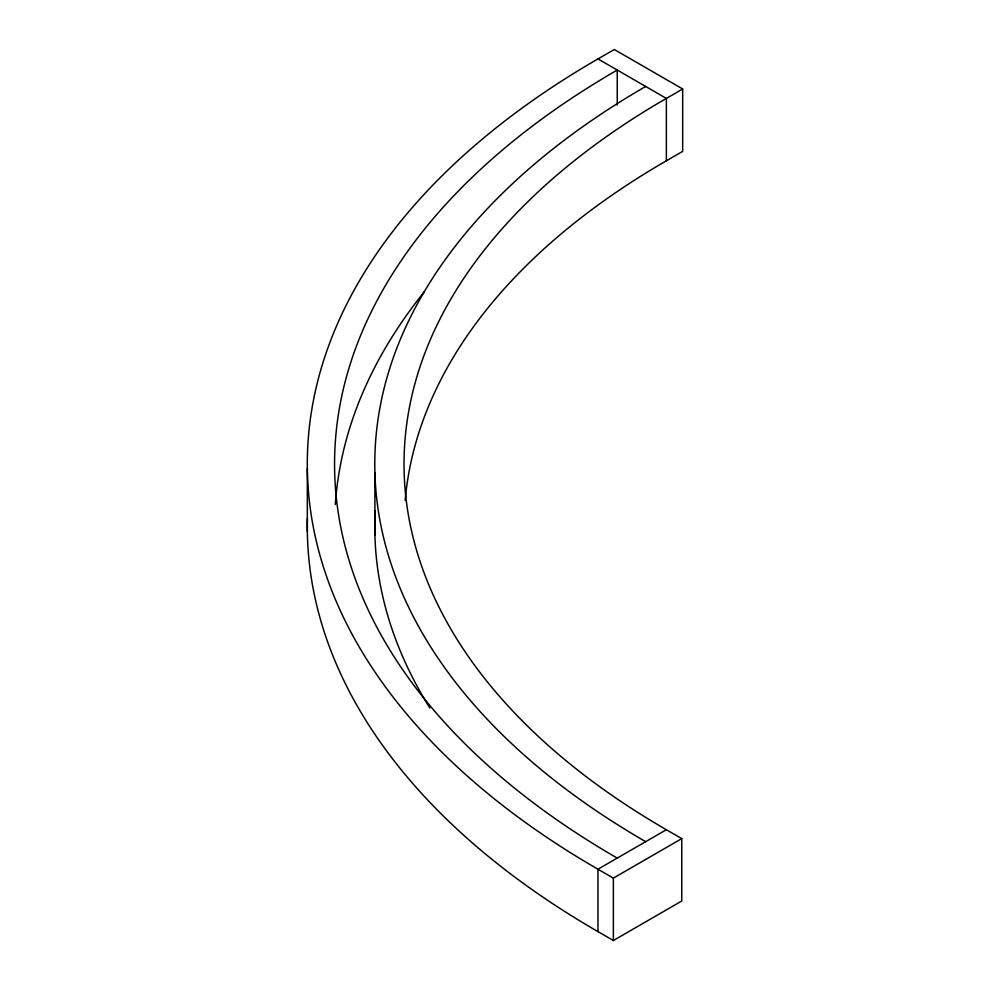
<?xml version="1.0" encoding="UTF-8"?>
<svg xmlns="http://www.w3.org/2000/svg" width="990" height="990" viewBox="0 0 990 990"><rect width="100%" height="100%" fill="white"/><g stroke="black" fill="none" stroke-linecap="round" stroke-linejoin="round"><path stroke-width="1.49" d="M681.764 838.617L613.367 878.105L597.96 869.22L666.369 829.731L681.764 838.617L681.764 901.011L613.367 940.5L597.96 931.615L597.96 869.22A992.426 572.975 0 0 1 597.96 58.917L614.283 49.5L682.679 88.989L682.679 151.383L666.369 160.801A895.69 517.126 0 0 0 405.157 500.482M682.679 88.989L666.369 98.406L597.96 58.917M666.369 160.801L666.369 98.406A895.69 517.126 0 0 0 666.369 829.731M617.24 105.051L617.24 70.055A965.163 557.234 0 0 0 617.24 858.095M613.367 878.105L613.367 940.5M374.901 472.812L374.901 535.194M307.321 468.777L307.321 531.16M335.301 504.541A965.163 557.234 0 0 1 424.351 291.741M429.895 708.048A924.945 534.006 0 0 1 375.173 510.852M597.96 931.615A992.426 572.975 0 0 1 307.383 518.463M645.69 841.673A924.945 534.006 0 0 1 645.69 86.464"/></g></svg>
